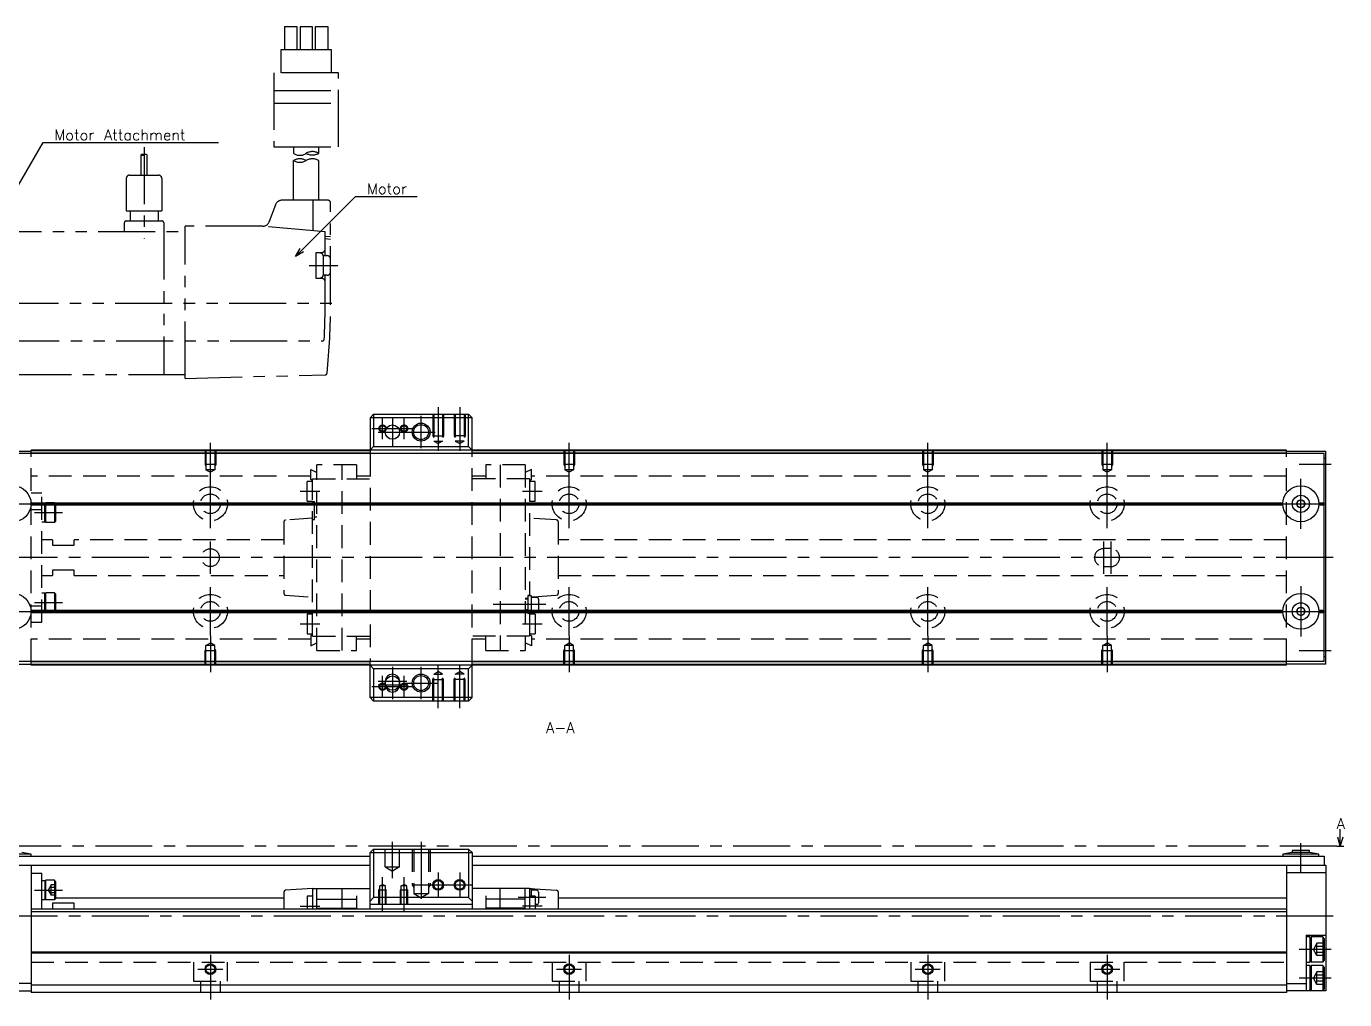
# Model space of a CAD drawing. Extents: x -2 to 601, y -8 to 279.
# Drawn here: x 233.5 to 601, y 8 to 279.5 of the extents above; entities that cross this region are included whole.
import ezdxf

# ---------------------------------------------------------------- set-up
doc = ezdxf.new("R2010")
doc.units = 0
doc.header["$LTSCALE"] = 0.5
for name, pattern in [('CENTER', [50.8, 31.75, -6.35, 6.35, -6.35]), ('DASHED', [19.05, 12.7, -6.35]), ('PHANTOM', [63.5, 31.75, -6.35, 6.35, -6.35, 6.35, -6.35])]:
    doc.linetypes.add(name, pattern=pattern)
for name, color, linetype in [('MSM_CENTER', 1, 'CENTER'), ('MSM_CONTINUOUS', 7, 'CONTINUOUS'), ('MSM_DASHED', 4, 'DASHED'), ('MSM_IMAGINARY', 6, 'PHANTOM'), ('MSM_NARROW', 5, 'CONTINUOUS'), ('MSM_PART_NUMBER', 7, 'CONTINUOUS')]:
    doc.layers.add(name, color=color, linetype=linetype)
doc.styles.get("Standard").update_dxf_attribs({"font": 'txt.shx', "height": 3, "bigfont": 'bigfont.shx'})

msp = doc.modelspace()

# ---------------------------------------------------------------- linework, layer by layer
at = {"layer": 'MSM_CENTER'}
for p, q in [((348.26, 173.3), (348.26, 161.09)), ((354.26, 173.3), (354.26, 161.09)), ((332.76, 164.3), (332.76, 170.3)), ((335.51, 170.3), (335.51, 162.3)), ((338.76, 164.3), (338.76, 170.3)), ((343.51, 161.8), (343.51, 170.8)), ((329.76, 167.3), (341.76, 167.3)), ((331.51, 166.3), (348.01, 166.3)), ((284.76, 153.09), (284.76, 163.3)), ((384.76, 153.09), (384.76, 163.3)), ((484.76, 153.09), (484.76, 163.3)), ((534.76, 153.09), (534.76, 163.3)), ((597.26, 157.3), (588.26, 157.3)), ((284.76, 139.55), (284.76, 153.05)), ((384.76, 139.55), (384.76, 153.05)), ((484.76, 139.55), (484.76, 153.05)), ((534.76, 139.55), (534.76, 153.05)), ((588.76, 139.3), (588.76, 153.3)), ((309.76, 149.8), (315.26, 149.8)), ((371.76, 149.8), (377.26, 149.8)), ((222.76, 146.3), (236.76, 146.3)), ((235.76, 143.86), (243.56, 143.86)), ((278.01, 146.3), (291.51, 146.3)), ((378.01, 146.3), (391.51, 146.3)), ((478.01, 146.3), (491.51, 146.3)), ((528.01, 146.3), (541.51, 146.3)), ((581.76, 146.3), (595.76, 146.3)), ((284.76, 126.8), (284.76, 135.8)), ((533.76, 135.8), (533.76, 126.8)), ((535.76, 135.8), (535.76, 126.8)), ((597.76, 131.3), (196.26, 131.3)), ((284.76, 109.55), (284.76, 123.05)), ((384.76, 109.55), (384.76, 123.05)), ((484.76, 109.55), (484.76, 123.05)), ((534.76, 109.55), (534.76, 123.05)), ((588.76, 123.3), (588.76, 109.3)), ((235.76, 118.74), (243.56, 118.74)), ((378.26, 118.2), (363.56, 118.2)), ((222.76, 116.3), (236.76, 116.3)), ((278.01, 116.3), (291.51, 116.3)), ((378.01, 116.3), (391.51, 116.3)), ((478.01, 116.3), (491.51, 116.3)), ((528.01, 116.3), (541.51, 116.3)), ((581.76, 116.3), (595.76, 116.3)), ((309.76, 112.8), (315.26, 112.8)), ((371.76, 112.8), (377.26, 112.8)), ((284.76, 109.51), (284.76, 99.3)), ((384.76, 109.51), (384.76, 99.3)), ((484.76, 109.51), (484.76, 99.3)), ((534.76, 109.51), (534.76, 99.3)), ((597.26, 105.3), (588.26, 105.3)), ((335.51, 100.8), (335.51, 91.8)), ((343.51, 91.8), (343.51, 100.8)), ((348.26, 89.3), (348.26, 101.51)), ((354.26, 89.3), (354.26, 101.51)), ((331.51, 96.8), (339.51, 96.8)), ((331.51, 95.8), (339.51, 95.8)), ((332.76, 92.3), (332.76, 98.3)), ((338.76, 92.3), (338.76, 98.3)), ((339.01, 96.3), (348.01, 96.3)), ((329.76, 95.3), (341.76, 95.3)), ((335.51, 41.85), (335.51, 52)), ((343.51, 52), (343.51, 34.41)), ((588.76, 43.5), (588.76, 51.6)), ((598.76, 50.8), (189.76, 50.8)), ((332.76, 32.5), (332.76, 42.15)), ((338.76, 32.5), (338.76, 42.15)), ((348.26, 43.5), (348.26, 36.5)), ((354.26, 43.5), (354.26, 36.5)), ((235.76, 38.55), (243.56, 38.55)), ((344.76, 40), (357.76, 40)), ((309.76, 34.1), (315.26, 34.1)), ((378.26, 36.5), (370.56, 36.5)), ((377.26, 34.1), (371.76, 34.1)), ((597.76, 31.3), (196.26, 31.3)), ((284.76, 20.5), (284.76, 8)), ((384.76, 20.5), (384.76, 8)), ((484.76, 20.5), (484.76, 8)), ((534.76, 20.5), (534.76, 8)), ((597.26, 22), (588.26, 22)), ((281.26, 16.5), (288.26, 16.5)), ((381.26, 16.5), (388.26, 16.5)), ((481.26, 16.5), (488.26, 16.5)), ((531.26, 16.5), (538.26, 16.5)), ((597.26, 14), (588.26, 14))]:
    msp.add_line(p, q, dxfattribs=at)
at = {"layer": 'MSM_CONTINUOUS'}
for p, q in [((330.26, 171.3), (329.26, 170.3)), ((357.76, 170.3), (329.26, 170.3)), ((329.26, 170.3), (329.26, 160.3)), ((330.26, 171.3), (356.76, 171.3)), ((330.26, 171.3), (330.26, 162.3)), ((357.76, 170.3), (356.76, 171.3)), ((356.76, 162.3), (356.76, 171.3)), ((357.76, 160.3), (357.76, 170.3)), ((330.26, 162.3), (329.26, 161.3)), ((330.26, 162.3), (356.76, 162.3)), ((357.76, 161.3), (356.76, 162.3)), ((219.76, 161), (234.76, 161)), ((595.26, 160.3), (223.26, 160.3)), ((584.76, 161.3), (234.76, 161.3)), ((234.76, 160.3), (234.76, 161.3)), ((329.26, 161.1), (234.76, 161.1)), ((329.26, 160.4), (234.76, 160.4)), ((584.76, 161.1), (357.76, 161.1)), ((584.76, 160.4), (357.76, 160.4)), ((584.76, 160.3), (584.76, 161.3)), ((584.76, 161), (595.76, 161)), ((595.26, 102.3), (595.26, 160.3)), ((595.26, 159), (595.76, 159)), ((595.76, 101.6), (595.76, 161)), ((588.76, 147.45), (587.76, 146.88)), ((589.76, 146.88), (588.76, 147.45)), ((234.75, 146.6), (583.77, 146.6)), ((234.75, 146), (583.77, 146)), ((234.76, 146.3), (583.76, 146.3)), ((587.76, 146.88), (587.76, 145.72)), ((587.76, 145.72), (588.76, 145.15)), ((588.76, 145.15), (589.76, 145.72)), ((589.76, 145.72), (589.76, 146.88)), ((593.75, 146.6), (595.26, 146.6)), ((593.75, 146), (595.26, 146)), ((593.76, 146.3), (595.26, 146.3)), ((234.75, 116.6), (583.77, 116.6)), ((234.75, 116), (583.77, 116)), ((234.76, 116.3), (583.76, 116.3)), ((588.76, 117.45), (587.76, 116.88)), ((587.76, 116.88), (587.76, 115.72)), ((587.76, 115.72), (588.76, 115.15)), ((589.76, 116.88), (588.76, 117.45)), ((588.76, 115.15), (589.76, 115.72)), ((589.76, 115.72), (589.76, 116.88)), ((593.75, 116.6), (595.26, 116.6)), ((593.75, 116), (595.26, 116)), ((593.76, 116.3), (595.26, 116.3)), ((595.76, 103.6), (595.26, 103.6)), ((219.76, 101.6), (234.76, 101.6)), ((595.26, 102.3), (223.26, 102.3)), ((234.76, 101.3), (234.76, 102.3)), ((329.26, 102.2), (234.76, 102.2)), ((329.26, 101.5), (234.76, 101.5)), ((584.76, 101.3), (234.76, 101.3)), ((329.26, 92.3), (329.26, 102.3)), ((329.26, 101.3), (330.26, 100.3)), ((356.76, 100.3), (330.26, 100.3)), ((330.26, 100.3), (330.26, 91.3)), ((356.76, 100.3), (357.76, 101.3)), ((356.76, 91.3), (356.76, 100.3)), ((357.76, 92.3), (357.76, 102.3)), ((584.76, 102.2), (357.76, 102.2)), ((584.76, 101.5), (357.76, 101.5)), ((584.76, 101.3), (584.76, 102.3)), ((595.76, 101.6), (584.76, 101.6)), ((333.51, 96.8), (333.51, 95.8)), ((337.51, 95.8), (337.51, 96.8)), ((329.26, 92.3), (330.26, 91.3)), ((357.76, 92.3), (329.26, 92.3)), ((356.76, 91.3), (357.76, 92.3)), ((356.76, 91.3), (330.26, 91.3)), ((599.76, 50.8), (599.76, 55.58)), ((599.76, 50.8), (599.09, 53.3)), ((600.43, 53.3), (599.76, 50.8)), ((223.26, 48), (329.26, 48)), ((234.76, 48.6), (224.76, 48.6)), ((234.76, 48.6), (232.16, 49)), ((234.76, 48), (234.76, 48.6)), ((330.26, 50), (329.26, 49)), ((329.26, 33.2), (329.26, 49)), ((329.26, 49), (357.76, 49)), ((330.26, 50), (356.76, 50)), ((330.26, 50), (330.26, 36.5)), ((357.76, 49), (356.76, 50)), ((356.76, 50), (356.76, 36.5)), ((357.76, 49), (357.76, 33.2)), ((357.76, 48), (595.26, 48)), ((586.36, 49), (583.76, 48.6)), ((593.76, 48.6), (583.76, 48.6)), ((583.76, 48.6), (583.76, 48)), ((591.16, 49.6), (586.36, 49.6)), ((586.36, 49.6), (586.36, 49)), ((591.16, 49), (586.36, 49)), ((591.16, 49), (591.16, 49.6)), ((593.76, 48.6), (591.16, 49)), ((593.76, 48), (593.76, 48.6)), ((595.26, 48), (595.26, 45.5)), ((598.76, 50.8), (600.76, 50.8)), ((222.76, 45.5), (329.26, 45.5)), ((234.76, 45.5), (234.76, 10)), ((357.76, 45.5), (595.76, 45.5)), ((584.76, 45.5), (584.76, 10)), ((595.76, 45.5), (595.76, 10.5)), ((234.76, 43.3), (237.76, 43.3)), ((237.76, 33.2), (237.76, 43.3)), ((238.56, 41.15), (237.76, 41.15)), ((238.56, 41), (238.86, 41.3)), ((238.56, 41.15), (238.56, 35.95)), ((238.86, 35.8), (238.86, 41.3)), ((241.26, 41.3), (238.86, 41.3)), ((241.26, 41.3), (241.26, 35.8)), ((241.56, 41), (241.26, 41.3)), ((241.56, 41), (241.56, 36.1)), ((584.76, 43.5), (595.76, 43.5)), ((305.26, 38.03), (305.26, 33.2)), ((313.26, 39), (305.73, 38.53)), ((311.76, 36.85), (311.76, 33.2)), ((313.26, 36.85), (311.76, 36.85)), ((313.26, 39), (313.26, 33.2)), ((313.26, 39), (329.26, 39)), ((314.46, 33.2), (314.46, 39)), ((321.46, 33.2), (321.46, 39)), ((325.46, 37), (325.46, 33.2)), ((373.76, 39), (357.76, 39)), ((361.56, 37), (361.56, 33.2)), ((365.56, 33.2), (365.56, 39)), ((372.56, 33.2), (372.56, 39)), ((373.76, 39), (373.76, 33.2)), ((373.76, 39), (381.29, 38.53)), ((374.26, 38.9), (373.76, 38.9)), ((375.26, 36.85), (373.76, 36.85)), ((374.26, 36.85), (374.26, 38.9)), ((375.76, 38.5), (374.26, 38.5)), ((375.26, 36.85), (375.26, 33.2)), ((376.26, 38), (376.26, 35)), ((381.76, 38.03), (381.76, 33.2)), ((584.76, 33.2), (234.76, 33.2)), ((237.76, 35.95), (238.56, 35.95)), ((238.56, 36.1), (238.86, 35.8)), ((241.26, 35.8), (238.86, 35.8)), ((246.76, 34.87), (240.76, 34.87)), ((240.76, 34.87), (240.76, 33.2)), ((241.26, 35.8), (241.56, 36.1)), ((305.26, 36.3), (241.56, 36.3)), ((246.76, 33.2), (246.76, 34.87)), ((314.46, 36), (325.46, 36)), ((314.46, 33.5), (325.46, 33.5)), ((329.26, 35.5), (330.26, 36.5)), ((357.76, 34.5), (329.26, 34.5)), ((356.76, 36.5), (330.26, 36.5)), ((356.76, 36.5), (357.76, 35.5)), ((372.56, 36), (361.56, 36)), ((372.56, 33.5), (361.56, 33.5)), ((375.76, 34.5), (375.26, 34.5)), ((584.76, 36.3), (381.76, 36.3)), ((584.76, 32.5), (234.76, 32.5)), ((590.26, 26), (590.26, 10.5)), ((590.26, 26), (595.76, 26)), ((591.26, 25.5), (590.26, 25.5)), ((591.26, 25.1), (591.66, 25.5)), ((591.26, 25.5), (591.26, 18.5)), ((591.66, 25.5), (591.66, 18.5)), ((594.86, 25.5), (591.66, 25.5)), ((595.26, 25.1), (594.86, 25.5)), ((594.86, 25.5), (594.86, 18.5)), ((595.26, 25.1), (595.26, 18.9)), ((584.76, 21.2), (234.76, 21.2)), ((584.76, 21), (234.76, 21)), ((590.26, 18.5), (591.26, 18.5)), ((591.66, 18.5), (591.26, 18.9)), ((594.86, 18.5), (591.66, 18.5)), ((594.86, 18.5), (595.26, 18.9)), ((591.26, 17.5), (590.26, 17.5)), ((591.26, 17.5), (591.26, 10.5)), ((591.26, 17.1), (591.66, 17.5)), ((591.66, 17.5), (591.66, 10.5)), ((594.86, 17.5), (591.66, 17.5)), ((594.86, 17.5), (594.86, 10.5)), ((595.26, 17.1), (594.86, 17.5)), ((595.26, 17.1), (595.26, 10.9)), ((234.76, 12.5), (225.26, 12.5)), ((584.76, 12), (234.76, 12)), ((584.76, 12.5), (590.26, 12.5)), ((225.26, 10.5), (234.76, 10.5)), ((584.76, 10), (234.76, 10)), ((595.76, 10.5), (584.76, 10.5)), ((591.66, 10.5), (591.26, 10.9)), ((594.86, 10.5), (595.26, 10.9))]:
    msp.add_line(p, q, dxfattribs=at)
for centre, radius in [((335.51, 166.3), 2), ((343.51, 166.3), 2.07), ((229.76, 146.3), 5), ((588.76, 146.3), 5), ((588.76, 146.3), 2.4), ((588.76, 146.3), 1.15), ((229.76, 116.3), 5), ((588.76, 116.3), 5), ((588.76, 116.3), 2.4), ((588.76, 116.3), 1.15), ((335.51, 96.3), 2), ((343.51, 96.3), 2.07), ((348.26, 40), 1.23), ((354.26, 40), 1.23), ((284.76, 16.5), 1.23), ((384.76, 16.5), 1.23), ((484.76, 16.5), 1.23), ((534.76, 16.5), 1.23)]:
    msp.add_circle(centre, radius, dxfattribs=at)
for centre, radius, start, end in [((335.51, 96.8), 2, 0, 180), ((335.51, 95.8), 2, 180, 0), ((305.76, 38.03), 0.5, 93.5763, 180), ((375.76, 38), 0.5, 0, 90), ((381.26, 38.03), 0.5, 0, 86.4237), ((375.76, 35), 0.5, 270, 0)]:
    msp.add_arc(centre, radius, start, end, dxfattribs=at)
at = {"layer": 'MSM_DASHED'}
for p, q in [((346.76, 171.3), (346.76, 165.3)), ((347.03, 171.3), (347.03, 163.8)), ((349.49, 171.3), (349.49, 163.8)), ((349.76, 171.3), (349.76, 165.3)), ((352.76, 171.3), (352.76, 165.3)), ((353.03, 171.3), (353.03, 163.8)), ((355.49, 171.3), (355.49, 163.8)), ((355.76, 171.3), (355.76, 165.3)), ((346.76, 165.3), (349.76, 165.3)), ((346.76, 165.3), (347.03, 164.83)), ((347.03, 163.8), (348.26, 163.09)), ((347.03, 163.8), (349.49, 163.8)), ((349.49, 163.8), (348.26, 163.09)), ((349.76, 165.3), (349.49, 164.83)), ((355.76, 165.3), (352.76, 165.3)), ((352.76, 165.3), (353.03, 164.83)), ((353.03, 163.8), (354.26, 163.09)), ((355.49, 163.8), (353.03, 163.8)), ((355.49, 163.8), (354.26, 163.09)), ((355.76, 165.3), (355.49, 164.83)), ((234.76, 102.3), (234.76, 160.3)), ((283.26, 161.3), (283.26, 157.3)), ((283.53, 161.3), (283.53, 155.8)), ((285.99, 161.3), (285.99, 155.8)), ((286.26, 161.3), (286.26, 157.3)), ((329.26, 160.3), (329.26, 102.3)), ((357.76, 102.3), (357.76, 160.3)), ((383.26, 161.3), (383.26, 157.3)), ((383.53, 161.3), (383.53, 155.8)), ((385.99, 161.3), (385.99, 155.8)), ((386.26, 161.3), (386.26, 157.3)), ((483.26, 161.3), (483.26, 157.3)), ((483.53, 161.3), (483.53, 155.8)), ((485.99, 161.3), (485.99, 155.8)), ((486.26, 161.3), (486.26, 157.3)), ((533.26, 161.3), (533.26, 157.3)), ((533.53, 161.3), (533.53, 155.8)), ((535.99, 161.3), (535.99, 155.8)), ((536.26, 161.3), (536.26, 157.3)), ((584.76, 102.3), (584.76, 160.3)), ((286.26, 157.3), (283.26, 157.3)), ((283.26, 157.3), (283.53, 156.83)), ((283.53, 155.8), (284.76, 155.09)), ((285.99, 155.8), (283.53, 155.8)), ((285.99, 155.8), (284.76, 155.09)), ((286.26, 157.3), (285.99, 156.83)), ((312.76, 155.89), (314.46, 155.04)), ((312.76, 153.1), (312.76, 155.89)), ((314.46, 105.4), (314.46, 157.2)), ((325.46, 157.2), (314.46, 157.2)), ((321.46, 105.4), (321.46, 157.2)), ((325.46, 157.2), (325.46, 153.25)), ((372.56, 157.2), (361.56, 157.2)), ((361.56, 157.2), (361.56, 153.25)), ((365.56, 157.2), (365.56, 105.4)), ((372.56, 157.2), (372.56, 105.4)), ((374.26, 155.89), (372.56, 155.04)), ((374.26, 153.1), (374.26, 155.89)), ((383.26, 157.3), (383.53, 156.83)), ((386.26, 157.3), (383.26, 157.3)), ((385.99, 155.8), (383.53, 155.8)), ((383.53, 155.8), (384.76, 155.09)), ((385.99, 155.8), (384.76, 155.09)), ((386.26, 157.3), (385.99, 156.83)), ((483.26, 157.3), (483.53, 156.83)), ((486.26, 157.3), (483.26, 157.3)), ((485.99, 155.8), (483.53, 155.8)), ((483.53, 155.8), (484.76, 155.09)), ((485.99, 155.8), (484.76, 155.09)), ((486.26, 157.3), (485.99, 156.83)), ((533.26, 157.3), (533.53, 156.83)), ((536.26, 157.3), (533.26, 157.3)), ((535.99, 155.8), (533.53, 155.8)), ((533.53, 155.8), (534.76, 155.09)), ((535.99, 155.8), (534.76, 155.09)), ((536.26, 157.3), (535.99, 156.83)), ((312.76, 154.05), (234.76, 154.05)), ((311.76, 147.05), (311.76, 152.55)), ((313.26, 152.55), (311.76, 152.55)), ((313.26, 152.8), (312.76, 153.1)), ((313.26, 153.25), (329.26, 153.25)), ((313.26, 109.35), (313.26, 153.25)), ((329.26, 154.05), (325.46, 154.05)), ((361.56, 154.05), (357.76, 154.05)), ((373.76, 153.25), (357.76, 153.25)), ((373.76, 153.25), (373.76, 120.6)), ((373.76, 152.8), (374.26, 153.1)), ((375.26, 152.55), (373.76, 152.55)), ((584.76, 154.05), (374.26, 154.05)), ((375.26, 147.05), (375.26, 152.55)), ((237.76, 149.3), (234.76, 149.3)), ((237.76, 113.3), (237.76, 149.3)), ((311.76, 147.05), (313.26, 147.05)), ((373.76, 147.05), (375.26, 147.05)), ((234.76, 144.72), (237.76, 144.72)), ((238.56, 146.46), (237.76, 146.46)), ((238.56, 146.31), (238.86, 146.61)), ((238.56, 141.26), (238.56, 146.46)), ((238.86, 141.11), (238.86, 146.61)), ((241.26, 146.61), (238.86, 146.61)), ((241.26, 146.61), (241.26, 141.11)), ((241.56, 146.31), (241.26, 146.61)), ((241.56, 146.31), (241.56, 141.41)), ((313.26, 146.9), (313.76, 146.9)), ((313.76, 141.9), (313.76, 146.9)), ((313.76, 146.1), (314.46, 146.1)), ((237.76, 141.26), (238.56, 141.26)), ((238.56, 141.41), (238.86, 141.11)), ((241.26, 141.11), (238.86, 141.11)), ((241.26, 141.11), (241.56, 141.41)), ((305.26, 141.29), (305.26, 121.31)), ((313.26, 142.3), (305.73, 141.79)), ((313.26, 141.9), (313.76, 141.9)), ((313.76, 142.7), (314.46, 142.7)), ((381.29, 141.79), (373.76, 142.3)), ((381.76, 141.29), (381.76, 121.31)), ((240.76, 136.3), (237.76, 136.3)), ((240.76, 136.3), (240.76, 134.8)), ((305.26, 136.3), (246.76, 136.3)), ((246.76, 134.8), (246.76, 136.3)), ((584.76, 136.3), (381.76, 136.3)), ((240.76, 134.8), (246.76, 134.8)), ((535.76, 133.8), (533.76, 133.8)), ((533.76, 128.8), (535.76, 128.8)), ((237.76, 126.3), (240.76, 126.3)), ((246.76, 127.8), (240.76, 127.8)), ((240.76, 127.8), (240.76, 126.3)), ((246.76, 126.3), (246.76, 127.8)), ((246.76, 126.3), (305.26, 126.3)), ((381.76, 126.3), (584.76, 126.3)), ((238.56, 121.34), (237.76, 121.34)), ((238.56, 121.19), (238.86, 121.49)), ((238.56, 116.14), (238.56, 121.34)), ((241.26, 121.49), (238.86, 121.49)), ((238.86, 115.99), (238.86, 121.49)), ((241.56, 121.19), (241.26, 121.49)), ((241.26, 121.49), (241.26, 115.99)), ((234.76, 117.88), (237.76, 117.88)), ((241.56, 121.19), (241.56, 116.29)), ((305.73, 120.81), (313.26, 120.3)), ((373.26, 119.9), (372.56, 119.9)), ((373.26, 119.7), (372.56, 119.7)), ((373.26, 120.7), (373.26, 115.7)), ((373.76, 120.7), (373.26, 120.7)), ((374.26, 120.6), (373.26, 120.6)), ((374.26, 115.8), (374.26, 120.6)), ((374.26, 120.31), (374.76, 120.31)), ((375.76, 120.2), (374.26, 120.2)), ((374.76, 120.31), (381.3, 120.81)), ((376.26, 119.7), (376.26, 116.7)), ((237.76, 116.14), (238.56, 116.14)), ((238.56, 116.29), (238.86, 115.99)), ((241.26, 115.99), (238.86, 115.99)), ((241.26, 115.99), (241.56, 116.29)), ((311.76, 115.55), (311.76, 110.05)), ((313.26, 115.55), (311.76, 115.55)), ((373.26, 116.7), (372.56, 116.7)), ((373.26, 116.5), (372.56, 116.5)), ((373.26, 115.8), (374.26, 115.8)), ((373.76, 115.7), (373.26, 115.7)), ((373.76, 115.8), (373.76, 109.35)), ((375.26, 115.55), (373.76, 115.55)), ((375.76, 116.2), (374.26, 116.2)), ((375.26, 115.55), (375.26, 110.05)), ((234.76, 113.3), (237.76, 113.3)), ((312.76, 108.55), (234.76, 108.55)), ((283.53, 106.8), (284.76, 107.51)), ((283.53, 101.3), (283.53, 106.8)), ((285.99, 106.8), (283.53, 106.8)), ((285.99, 106.8), (284.76, 107.51)), ((285.99, 101.3), (285.99, 106.8)), ((311.76, 110.05), (313.26, 110.05)), ((313.26, 109.8), (312.76, 109.5)), ((312.76, 109.5), (312.76, 106.71)), ((312.76, 106.71), (314.46, 107.56)), ((313.26, 109.35), (329.26, 109.35)), ((325.46, 105.4), (325.46, 109.35)), ((329.26, 108.55), (325.46, 108.55)), ((373.76, 109.35), (357.76, 109.35)), ((361.56, 108.55), (357.76, 108.55)), ((361.56, 105.4), (361.56, 109.35)), ((374.26, 106.71), (372.56, 107.56)), ((373.76, 110.05), (375.26, 110.05)), ((373.76, 109.8), (374.26, 109.5)), ((374.26, 109.5), (374.26, 106.71)), ((584.76, 108.55), (374.26, 108.55)), ((383.53, 106.8), (384.76, 107.51)), ((383.53, 101.3), (383.53, 106.8)), ((385.99, 106.8), (383.53, 106.8)), ((385.99, 106.8), (384.76, 107.51)), ((385.99, 101.3), (385.99, 106.8)), ((483.53, 106.8), (484.76, 107.51)), ((483.53, 101.3), (483.53, 106.8)), ((485.99, 106.8), (483.53, 106.8)), ((485.99, 106.8), (484.76, 107.51)), ((485.99, 101.3), (485.99, 106.8)), ((533.53, 106.8), (534.76, 107.51)), ((533.53, 101.3), (533.53, 106.8)), ((535.99, 106.8), (533.53, 106.8)), ((535.99, 106.8), (534.76, 107.51)), ((535.99, 101.3), (535.99, 106.8)), ((283.26, 105.3), (283.53, 105.77)), ((283.26, 101.3), (283.26, 105.3)), ((286.26, 105.3), (283.26, 105.3)), ((286.26, 105.3), (285.99, 105.77)), ((286.26, 101.3), (286.26, 105.3)), ((314.46, 105.4), (325.46, 105.4)), ((361.56, 105.4), (372.56, 105.4)), ((383.26, 105.3), (383.53, 105.77)), ((383.26, 101.3), (383.26, 105.3)), ((386.26, 105.3), (383.26, 105.3)), ((386.26, 105.3), (385.99, 105.77)), ((386.26, 101.3), (386.26, 105.3)), ((483.26, 105.3), (483.53, 105.77)), ((483.26, 101.3), (483.26, 105.3)), ((486.26, 105.3), (483.26, 105.3)), ((486.26, 105.3), (485.99, 105.77)), ((486.26, 101.3), (486.26, 105.3)), ((533.26, 105.3), (533.53, 105.77)), ((533.26, 101.3), (533.26, 105.3)), ((536.26, 105.3), (533.26, 105.3)), ((536.26, 105.3), (535.99, 105.77)), ((536.26, 101.3), (536.26, 105.3)), ((347.03, 98.8), (348.26, 99.51)), ((349.49, 98.8), (348.26, 99.51)), ((353.03, 98.8), (354.26, 99.51)), ((355.49, 98.8), (354.26, 99.51)), ((346.76, 97.3), (347.03, 97.77)), ((346.76, 91.3), (346.76, 97.3)), ((346.76, 97.3), (349.76, 97.3)), ((347.03, 91.3), (347.03, 98.8)), ((347.03, 98.8), (349.49, 98.8)), ((349.49, 91.3), (349.49, 98.8)), ((349.76, 97.3), (349.49, 97.77)), ((349.76, 91.3), (349.76, 97.3)), ((352.76, 97.3), (353.03, 97.77)), ((352.76, 91.3), (352.76, 97.3)), ((355.76, 97.3), (352.76, 97.3)), ((353.03, 91.3), (353.03, 98.8)), ((355.49, 98.8), (353.03, 98.8)), ((355.49, 91.3), (355.49, 98.8)), ((355.76, 97.3), (355.49, 97.77)), ((355.76, 91.3), (355.76, 97.3)), ((333.51, 45), (333.51, 50)), ((337.51, 45), (337.51, 50)), ((341.01, 50), (341.01, 40)), ((341.44, 50), (341.44, 37.6)), ((345.58, 50), (345.58, 37.6)), ((346.01, 50), (346.01, 40)), ((333.51, 45), (337.51, 45)), ((333.51, 45), (335.51, 43.85)), ((337.51, 45), (335.51, 43.85)), ((240.26, 39.8), (239.54, 38.55)), ((239.54, 38.55), (240.26, 37.3)), ((240.26, 39.99), (240.26, 37.11)), ((241.56, 39.99), (240.26, 39.99)), ((241.56, 39.27), (240.26, 39.27)), ((241.56, 37.83), (240.26, 37.83)), ((241.56, 37.11), (240.26, 37.11)), ((331.76, 38.5), (331.98, 38.87)), ((331.76, 34.5), (331.76, 38.5)), ((333.76, 38.5), (331.76, 38.5)), ((331.98, 39.7), (332.76, 40.15)), ((331.98, 34.5), (331.98, 39.7)), ((333.54, 39.7), (331.98, 39.7)), ((333.54, 39.7), (332.76, 40.15)), ((333.54, 34.5), (333.54, 39.7)), ((333.76, 38.5), (333.54, 38.87)), ((333.76, 34.5), (333.76, 38.5)), ((337.76, 38.5), (337.98, 38.87)), ((337.76, 34.5), (337.76, 38.5)), ((339.76, 38.5), (337.76, 38.5)), ((337.98, 39.7), (338.76, 40.15)), ((337.98, 34.5), (337.98, 39.7)), ((339.54, 39.7), (337.98, 39.7)), ((339.54, 39.7), (338.76, 40.15)), ((339.54, 34.5), (339.54, 39.7)), ((339.76, 38.5), (339.54, 38.87)), ((339.76, 34.5), (339.76, 38.5)), ((341.01, 40), (346.01, 40)), ((341.01, 40), (341.44, 39.25)), ((341.44, 37.6), (345.58, 37.6)), ((341.44, 37.6), (343.51, 36.41)), ((345.58, 37.6), (343.51, 36.41)), ((346.01, 40), (345.58, 39.25)), ((593.26, 23.73), (592.26, 22)), ((593.26, 20.27), (593.26, 23.73)), ((595.26, 23.73), (593.26, 23.73)), ((595.26, 22.87), (593.26, 22.87)), ((234.76, 18.5), (584.76, 18.5)), ((280.01, 18.5), (280.01, 13.2)), ((289.51, 13.2), (289.51, 18.5)), ((380.01, 18.5), (380.01, 13.2)), ((389.51, 13.2), (389.51, 18.5)), ((480.01, 18.5), (480.01, 13.2)), ((489.51, 13.2), (489.51, 18.5)), ((530.01, 18.5), (530.01, 13.2)), ((539.51, 13.2), (539.51, 18.5)), ((593.26, 20.27), (592.26, 22)), ((595.26, 21.13), (593.26, 21.13)), ((595.26, 20.27), (593.26, 20.27)), ((593.26, 15.73), (592.26, 14)), ((593.26, 12.27), (593.26, 15.73)), ((595.26, 15.73), (593.26, 15.73)), ((595.26, 14.87), (593.26, 14.87)), ((280.01, 13.2), (289.51, 13.2)), ((282.01, 13.2), (282.01, 10)), ((287.51, 13.2), (287.51, 10)), ((380.01, 13.2), (389.51, 13.2)), ((382.01, 13.2), (382.01, 10)), ((387.51, 13.2), (387.51, 10)), ((480.01, 13.2), (489.51, 13.2)), ((482.01, 13.2), (482.01, 10)), ((487.51, 13.2), (487.51, 10)), ((530.01, 13.2), (539.51, 13.2)), ((532.01, 13.2), (532.01, 10)), ((537.51, 13.2), (537.51, 10)), ((593.26, 12.27), (592.26, 14)), ((595.26, 13.13), (593.26, 13.13)), ((595.26, 12.27), (593.26, 12.27))]:
    msp.add_line(p, q, dxfattribs=at)
for centre, radius in [((332.76, 167.3), 1), ((332.76, 167.3), 0.783), ((338.76, 167.3), 1), ((338.76, 167.3), 0.783), ((284.76, 146.3), 4.75), ((384.76, 146.3), 4.75), ((484.76, 146.3), 4.75), ((534.76, 146.3), 4.75), ((284.76, 146.3), 2.75), ((384.76, 146.3), 2.75), ((484.76, 146.3), 2.75), ((534.76, 146.3), 2.75), ((284.76, 131.3), 2.5), ((284.76, 116.3), 4.75), ((284.76, 116.3), 2.75), ((384.76, 116.3), 4.75), ((384.76, 116.3), 2.75), ((484.76, 116.3), 4.75), ((484.76, 116.3), 2.75), ((534.76, 116.3), 4.75), ((534.76, 116.3), 2.75), ((332.76, 95.3), 1), ((332.76, 95.3), 0.783), ((338.76, 95.3), 1), ((338.76, 95.3), 0.783)]:
    msp.add_circle(centre, radius, dxfattribs=at)
for centre, radius, start, end in [((305.76, 141.29), 0.5, 93.8591, 180), ((381.26, 141.29), 0.5, 0, 86.1409), ((533.76, 131.3), 2.5, 90, 270), ((535.76, 131.3), 2.5, 270, 90), ((305.76, 121.31), 0.5, 180, 266.1409), ((381.26, 121.31), 0.5, 274.3825, 0), ((375.76, 119.7), 0.5, 0, 90), ((375.76, 116.7), 0.5, 270, 0)]:
    msp.add_arc(centre, radius, start, end, dxfattribs=at)
at = {"layer": 'MSM_IMAGINARY'}
for p, q in [((305.46, 279.48), (308.86, 279.48)), ((305.46, 279.48), (305.46, 272.98)), ((308.86, 279.48), (308.86, 272.98)), ((309.76, 279.48), (313.16, 279.48)), ((309.76, 279.48), (309.76, 272.98)), ((313.16, 279.48), (313.16, 272.98)), ((314.06, 279.48), (317.46, 279.48)), ((314.06, 272.98), (314.06, 279.48)), ((317.46, 279.48), (317.46, 272.98)), ((304.46, 272.98), (318.46, 272.98)), ((304.46, 266.48), (304.46, 272.98)), ((318.46, 272.98), (318.46, 266.48)), ((320.46, 266.48), (302.46, 266.48)), ((302.46, 266.48), (302.46, 245.86)), ((320.46, 245.86), (320.46, 266.48)), ((302.46, 261.63), (320.46, 261.63)), ((302.46, 258.03), (320.46, 258.03)), ((265.41, 243.64), (265.41, 238)), ((266.26, 245.75), (266.26, 220.3)), ((267.11, 238), (267.11, 243.64)), ((302.46, 245.86), (320.46, 245.86)), ((307.96, 245.86), (307.96, 244.07)), ((314.96, 244.07), (314.96, 245.86)), ((307.96, 231), (307.96, 242.04)), ((314.96, 231), (314.96, 242.04)), ((261.31, 237), (261.31, 228)), ((262.31, 238), (270.21, 238)), ((271.21, 237), (271.21, 228)), ((261.31, 228), (271.21, 228)), ((262.36, 228), (262.36, 225.2)), ((270.16, 228), (270.16, 225.2)), ((302.88, 229.68), (301.18, 225.02)), ((317.46, 231), (304.76, 231)), ((313.46, 222.46), (313.46, 231)), ((318.26, 202.3), (318.26, 230.2)), ((260.76, 224.7), (260.76, 222.3)), ((261.26, 225.2), (271.26, 225.2)), ((271.76, 224.7), (271.76, 182.3)), ((221.76, 222.3), (277.76, 222.3)), ((277.76, 181.3), (277.76, 223.7)), ((299.3, 223.7), (277.76, 223.7)), ((316.76, 222.17), (299.3, 223.7)), ((316.76, 215.53), (316.76, 222.17)), ((318.26, 220.76), (316.76, 220.89)), ((318.26, 220.06), (316.76, 220.19)), ((314.26, 216.38), (315.76, 216.38)), ((314.26, 209.18), (314.26, 216.38)), ((315.26, 216.28), (314.26, 216.28)), ((316.23, 215.53), (317.26, 215.53)), ((316.26, 210.28), (316.26, 215.28)), ((312.26, 212.78), (320.26, 212.78)), ((317.26, 210.03), (316.26, 210.03)), ((316.76, 202.3), (316.76, 210.03)), ((314.26, 209.28), (315.26, 209.28)), ((315.76, 209.18), (314.26, 209.18)), ((194.76, 202.3), (320.26, 202.3)), ((226.76, 191.73), (316, 191.73)), ((277.76, 182.3), (221.76, 182.3)), ((277.76, 181.3), (316.82, 182.29))]:
    msp.add_line(p, q, dxfattribs=at)
for centre, radius, start, end in [((265.84, 242.9), 0.85, 60.0009, 119.999), ((265.84, 244.37), 0.85, 240.001, 299.999), ((266.69, 242.9), 0.85, 59.9987, 119.999), ((309.71, 246.51), 3, 234.3132, 305.6839), ((313.21, 241.04), 3.5, 60.0014, 120.0014), ((313.21, 247.1), 3.5, 240.0015, 300.0015), ((309.71, 239.01), 3.5, 60.0014, 120.1319), ((309.71, 245.07), 3.5, 239.871, 300), ((313.21, 239.01), 3.5, 60.0637, 120), ((262.31, 237), 1, 90, 180), ((270.21, 237), 1, 360, 90), ((304.76, 229), 2, 90, 160), ((317.46, 230.2), 0.8, 360, 90), ((261.26, 224.7), 0.5, 90, 180), ((271.26, 224.7), 0.5, 360, 90), ((299.3, 225.7), 2, 270, 340), ((315.76, 217.38), 1, 270, 0), ((315.26, 215.28), 1, 360, 90), ((317.26, 214.53), 1, 360, 90), ((315.26, 210.28), 1, 270, 360), ((317.26, 211.03), 1, 270, 360), ((315.76, 208.18), 1, 1.7094, 90), ((118.26, 202.3), 198.5, 357.0836, 0), ((118.26, 202.3), 200, 354.3874, 0), ((316, 192.23), 0.5, 270, 357.0836), ((316.8, 182.79), 0.5, 271.4503, 354.3874)]:
    msp.add_arc(centre, radius, start, end, dxfattribs=at)
at = {"layer": 'MSM_NARROW'}
for centre, radius in [((343.51, 166.3), 2.5), ((343.51, 96.3), 2.5), ((348.26, 40), 1.5), ((354.26, 40), 1.5), ((284.76, 16.5), 1.5), ((384.76, 16.5), 1.5), ((484.76, 16.5), 1.5), ((534.76, 16.5), 1.5)]:
    msp.add_circle(centre, radius, dxfattribs=at)
at = {"layer": 'MSM_PART_NUMBER', "color": 0, "linetype": 'BYBLOCK'}
for p, q in [((219.76, 215.3), (238.1, 247.06)), ((308.5, 215.3), (325.26, 232.06)), ((308.5, 215.3), (309.79, 217.54)), ((310.74, 216.59), (308.5, 215.3))]:
    msp.add_line(p, q, dxfattribs=at)
at = {"layer": 'MSM_PART_NUMBER', "color": 7, "linetype": 'CONTINUOUS'}
for p, q in [((238.1, 247.06), (287.02, 247.06)), ((325.26, 232.06), (342.38, 232.06))]:
    msp.add_line(p, q, dxfattribs=at)

# ---------------------------------------------------------------- texts
at = {"layer": 'MSM_PART_NUMBER'}
for s, p in [('Motor Attachment', (241.22, 247.69)), ('Motor', (328.38, 232.69)), ('A-A', (378.33, 82.36)), ('A', (598.79, 55.6))]:
    msp.add_text(s, height=3, dxfattribs=at).set_placement(p)

doc.saveas('drawing.dxf')
